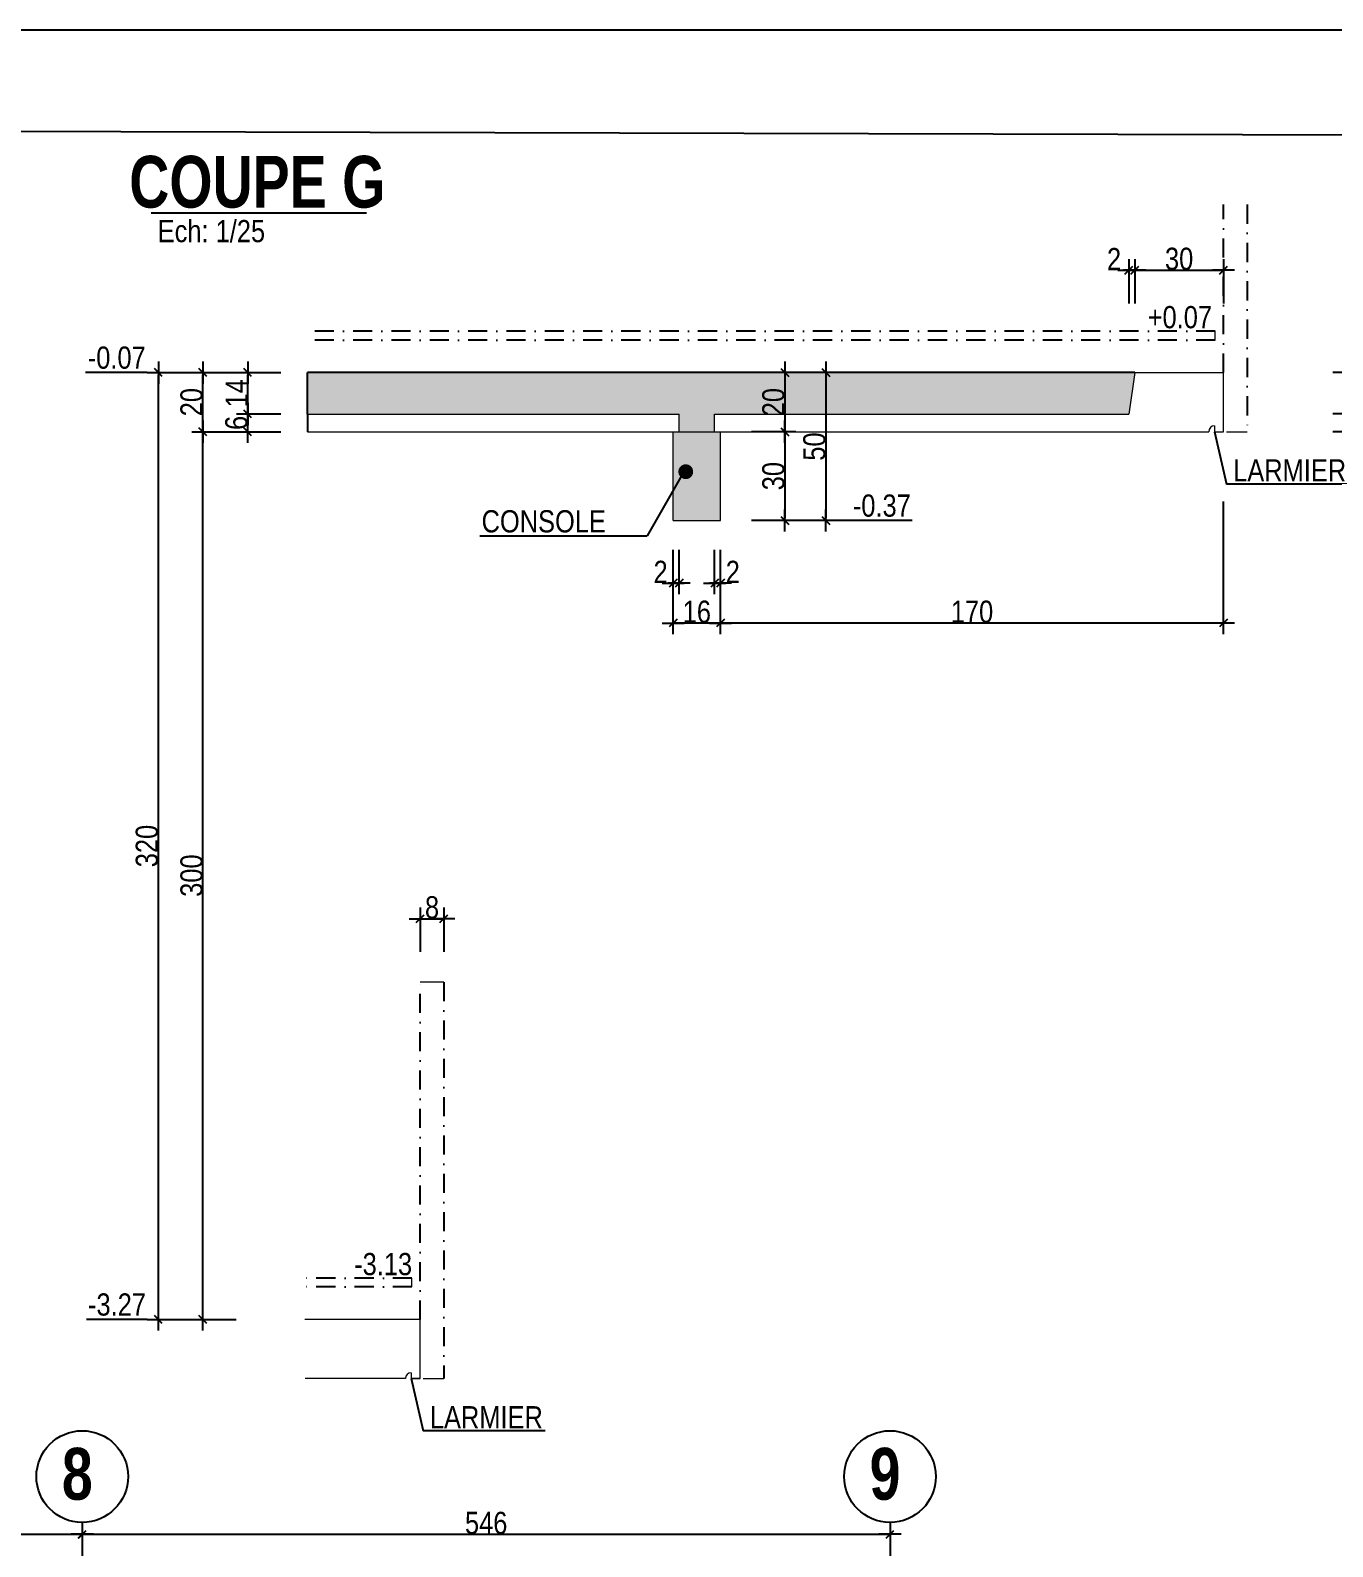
# Model space of a CAD drawing. Header units: centimetres. Extents: x 13865 to 22908, y -23237 to -19037.
# Drawn here: x 20890 to 21770, y -20062 to -19037 of the extents above; entities that cross this region are included whole.
import ezdxf
from ezdxf.enums import TextEntityAlignment as Align

# ---------------------------------------------------------------- set-up
doc = ezdxf.new("R2010")
doc.units = ezdxf.units.CM
doc.header["$LTSCALE"] = 25.4
doc.header["$PDMODE"] = 1
doc.header["$PDSIZE"] = -2
doc.linetypes.add('TIRETPTX2', pattern=[50.8, 25.4, -12.7, 0, -12.7])
for name, color, linetype in [('01_cote_gen', 4, 'Continuous'), ('01_linteaux', 2, 'Continuous'), ('01_poch_BN', 9, 'Continuous'), ('01_texte', 230, 'Continuous'), ('AA_COTES', 2, 'Continuous')]:
    doc.layers.add(name, color=color, linetype=linetype)
doc.layers.add('01_murs_coup', color=5, linetype='Continuous', lineweight=60)
doc.layers.add('01_tram_axes', color=2, linetype='TIRETPTX2', lineweight=9)
doc.styles.add('ARIAL NA', font='ARIALN.TTF')
doc.styles.add('impact', font='impact.ttf')
doc.styles.add('STYLE2', font='ARIALN.TTF')
doc.dimstyles.new('JB25', dxfattribs={"dimscale": 0.1, "dimtxt": 150, "dimasz": 15, "dimexe": 0.1, "dimexo": 0.1, "dimgap": 0.09, "dimtad": 1, "dimdec": 1, "dimlfac": 0.5, "dimdsep": 46, "dimtxsty": 'STYLE2', "dimblk1": 'BOND_G', "dimblk2": 'BOND_D', "dimsah": 1, "dimcen": 1.5, "dimdle": 0.01, "dimse1": 1, "dimse2": 1, "dimclrd": 4, "dimclre": 2, "dimclrt": 6, "dimazin": 2, "dimtfac": 2.333333, "dimtdec": 1, "dimtix": 1, "dimtmove": 2, "dimatfit": 3, "dimldrblk": 'BOND_G', "dimfxl": 1, "dimtolj": 1, "dimtzin": 0, "dimarcsym": 0})
doc.dimstyles.new('JB50', dxfattribs={"dimscale": 0.1, "dimtxt": 150, "dimasz": 15, "dimexe": 0.1, "dimexo": 0.1, "dimgap": 0.09, "dimtad": 1, "dimdec": 1, "dimdsep": 46, "dimtxsty": 'STYLE2', "dimblk1": 'BOND_G', "dimblk2": 'BOND_D', "dimsah": 1, "dimcen": 1.5, "dimdle": 0.01, "dimse1": 1, "dimse2": 1, "dimclrd": 4, "dimclre": 2, "dimclrt": 6, "dimazin": 2, "dimtfac": 2.333333, "dimtdec": 1, "dimtix": 1, "dimtmove": 2, "dimatfit": 3, "dimldrblk": 'BOND_G', "dimfxl": 1, "dimtolj": 1, "dimtzin": 0, "dimarcsym": 0})

# ---------------------------------------------------------------- blocks, each defined once
blk = doc.blocks.new('BOND_G')
at = {"layer": 'AA_COTES', "color": 0}
for p, q in [((0, -5), (0, 15)), ((5, 0), (-5, 0)), ((1.77, 1.77), (-1.77, -1.77))]:
    blk.add_line(p, q, dxfattribs=at)
blk = doc.blocks.new('BOND_D')
at = {"layer": 'AA_COTES', "color": 0}
for p, q in [((5, 0), (-5, 0)), ((-1.77, -1.77), (1.77, 1.77)), ((0, 5), (0, -15))]:
    blk.add_line(p, q, dxfattribs=at)
blk = doc.blocks.new('*D544')
at = {"layer": '01_cote_gen', "color": 4, "lineweight": -2, "ltscale": 2, "transparency": 16777216}
blk.add_line((21355, -19437.5), (21326, -19437.5), dxfattribs=at)
at = {"layer": 'Defpoints', "color": 0, "ltscale": 2, "transparency": 16777216}
for p in [(21324.5, -19368.2), (21356.5, -19368.2), (21324.5, -19437.5)]:
    blk.add_point(p, dxfattribs=at)
at = {"layer": '01_cote_gen', "color": 4, "lineweight": -2, "ltscale": 2, "transparency": 16777216, "xscale": 1.5, "yscale": 1.5, "zscale": 1.5, "rotation": 180}
blk.add_blockref('BOND_D', (21324.5, -19437.5), dxfattribs=at)
at = {"layer": '01_cote_gen', "color": 4, "lineweight": -2, "ltscale": 2, "transparency": 16777216, "xscale": 1.5, "yscale": 1.5, "zscale": 1.5}
blk.add_blockref('BOND_G', (21356.5, -19437.5), dxfattribs=at)
at = {"layer": '01_cote_gen', "color": 6, "lineweight": 0, "ltscale": 2, "transparency": 16777216, "insert": (21340.5, -19429.9), "char_height": 15, "attachment_point": 5, "style": 'STYLE2'}
blk.add_mtext('\\A1;16', dxfattribs=at)
blk = doc.blocks.new('*D545')
at = {"layer": '01_cote_gen', "color": 4, "lineweight": -2, "ltscale": 2, "transparency": 16777216}
blk.add_line((21355, -19410.5), (21354, -19410.5), dxfattribs=at)
at = {"layer": 'Defpoints', "color": 0, "ltscale": 2, "transparency": 16777216}
for p in [(21352.5, -19308.2), (21356.5, -19308.2), (21352.5, -19410.5)]:
    blk.add_point(p, dxfattribs=at)
at = {"layer": '01_cote_gen', "color": 4, "lineweight": -2, "ltscale": 2, "transparency": 16777216, "xscale": 1.5, "yscale": 1.5, "zscale": 1.5, "rotation": 180}
blk.add_blockref('BOND_D', (21352.5, -19410.5), dxfattribs=at)
at = {"layer": '01_cote_gen', "color": 4, "lineweight": -2, "ltscale": 2, "transparency": 16777216, "xscale": 1.5, "yscale": 1.5, "zscale": 1.5}
blk.add_blockref('BOND_G', (21356.5, -19410.5), dxfattribs=at)
at = {"layer": '01_cote_gen', "color": 6, "lineweight": 0, "ltscale": 2, "transparency": 16777216, "insert": (21364.8, -19402.9), "char_height": 15, "attachment_point": 5, "style": 'STYLE2'}
blk.add_mtext('\\A1;2', dxfattribs=at)
blk = doc.blocks.new('*D546')
at = {"layer": '01_cote_gen', "color": 4, "lineweight": -2, "ltscale": 2, "transparency": 16777216}
blk.add_line((21327, -19410.5), (21326, -19410.5), dxfattribs=at)
at = {"layer": 'Defpoints', "color": 0, "ltscale": 2, "transparency": 16777216}
for p in [(21324.5, -19308.2), (21328.5, -19308.2), (21324.5, -19410.5)]:
    blk.add_point(p, dxfattribs=at)
at = {"layer": '01_cote_gen', "color": 4, "lineweight": -2, "ltscale": 2, "transparency": 16777216, "xscale": 1.5, "yscale": 1.5, "zscale": 1.5, "rotation": 180}
blk.add_blockref('BOND_D', (21324.5, -19410.5), dxfattribs=at)
at = {"layer": '01_cote_gen', "color": 4, "lineweight": -2, "ltscale": 2, "transparency": 16777216, "xscale": 1.5, "yscale": 1.5, "zscale": 1.5}
blk.add_blockref('BOND_G', (21328.5, -19410.5), dxfattribs=at)
at = {"layer": '01_cote_gen', "color": 6, "lineweight": 0, "ltscale": 2, "transparency": 16777216, "insert": (21316, -19402.9), "char_height": 15, "attachment_point": 5, "style": 'STYLE2'}
blk.add_mtext('\\A1;2', dxfattribs=at)
blk = doc.blocks.new('*D547')
at = {"layer": '01_cote_gen', "color": 4, "lineweight": -2, "ltscale": 2, "transparency": 16777216}
blk.add_line((21695, -19437.5), (21358, -19437.5), dxfattribs=at)
at = {"layer": 'Defpoints', "color": 0, "ltscale": 2, "transparency": 16777216}
for p in [(21696.5, -19308.2), (21356.5, -19331), (21356.5, -19437.5)]:
    blk.add_point(p, dxfattribs=at)
at = {"layer": '01_cote_gen', "color": 4, "lineweight": -2, "ltscale": 2, "transparency": 16777216, "xscale": 1.5, "yscale": 1.5, "zscale": 1.5, "rotation": 180}
blk.add_blockref('BOND_D', (21356.5, -19437.5), dxfattribs=at)
at = {"layer": '01_cote_gen', "color": 4, "lineweight": -2, "ltscale": 2, "transparency": 16777216, "xscale": 1.5, "yscale": 1.5, "zscale": 1.5}
blk.add_blockref('BOND_G', (21696.5, -19437.5), dxfattribs=at)
at = {"layer": '01_cote_gen', "color": 6, "lineweight": 0, "ltscale": 2, "transparency": 16777216, "insert": (21526.5, -19429.9), "char_height": 15, "attachment_point": 5, "style": 'STYLE2'}
blk.add_mtext('\\A1;170', dxfattribs=at)
blk = doc.blocks.new('*D534')
at = {"layer": '01_cote_gen', "color": 4, "lineweight": -2, "ltscale": 2, "transparency": 16777216}
blk.add_line((21638, -19199), (21695, -19199), dxfattribs=at)
at = {"layer": 'Defpoints', "color": 0, "ltscale": 2, "transparency": 16777216}
for p in [(21696.5, -19199), (21636.5, -19246.7), (21696.5, -19246.7)]:
    blk.add_point(p, dxfattribs=at)
at = {"layer": '01_cote_gen', "color": 4, "lineweight": -2, "ltscale": 2, "transparency": 16777216, "xscale": 1.5, "yscale": 1.5, "zscale": 1.5, "rotation": 180}
blk.add_blockref('BOND_G', (21636.5, -19199), dxfattribs=at)
at = {"layer": '01_cote_gen', "color": 4, "lineweight": -2, "ltscale": 2, "transparency": 16777216, "xscale": 1.5, "yscale": 1.5, "zscale": 1.5}
blk.add_blockref('BOND_D', (21696.5, -19199), dxfattribs=at)
at = {"layer": '01_cote_gen', "color": 6, "lineweight": 0, "ltscale": 2, "transparency": 16777216, "insert": (21666.5, -19191.4), "char_height": 15, "attachment_point": 5, "style": 'STYLE2'}
blk.add_mtext('\\A1;30', dxfattribs=at)
blk = doc.blocks.new('*D535')
at = {"layer": '01_cote_gen', "color": 4, "lineweight": -2, "ltscale": 2, "transparency": 16777216}
blk.add_line((21634, -19199), (21635, -19199), dxfattribs=at)
at = {"layer": 'Defpoints', "color": 0, "ltscale": 2, "transparency": 16777216}
for p in [(21636.5, -19199), (21636.5, -19246.7), (21632.5, -19274.7)]:
    blk.add_point(p, dxfattribs=at)
at = {"layer": '01_cote_gen', "color": 4, "lineweight": -2, "ltscale": 2, "transparency": 16777216, "xscale": 1.5, "yscale": 1.5, "zscale": 1.5, "rotation": 180}
blk.add_blockref('BOND_G', (21632.5, -19199), dxfattribs=at)
at = {"layer": '01_cote_gen', "color": 4, "lineweight": -2, "ltscale": 2, "transparency": 16777216, "xscale": 1.5, "yscale": 1.5, "zscale": 1.5}
blk.add_blockref('BOND_D', (21636.5, -19199), dxfattribs=at)
at = {"layer": '01_cote_gen', "color": 6, "lineweight": 0, "ltscale": 2, "transparency": 16777216, "insert": (21622.5, -19191.5), "char_height": 15, "attachment_point": 5, "style": 'STYLE2'}
blk.add_mtext('\\A1;2', dxfattribs=at)
blk = doc.blocks.new('*D536')
at = {"layer": '01_cote_gen', "color": 4, "lineweight": -2, "ltscale": 2, "transparency": 16777216}
blk.add_line((21823.6, -19269.7), (21823.6, -19306.7), dxfattribs=at)
at = {"layer": 'Defpoints', "color": 0, "ltscale": 2, "transparency": 16777216}
for p in [(21744.2, -19268.2), (21744.2, -19308.2), (21823.6, -19308.2)]:
    blk.add_point(p, dxfattribs=at)
at = {"layer": '01_cote_gen', "color": 4, "lineweight": -2, "ltscale": 2, "transparency": 16777216, "xscale": 1.5, "yscale": 1.5, "zscale": 1.5}
for name, p, rotation in [('BOND_G', (21823.6, -19268.2), 90), ('BOND_D', (21823.6, -19308.2), 270)]:
    blk.add_blockref(name, p, dxfattribs=dict(at, rotation=rotation))
at = {"layer": '01_cote_gen', "color": 6, "lineweight": 0, "ltscale": 2, "transparency": 16777216, "insert": (21815.9, -19288.2), "char_height": 15, "attachment_point": 5, "rotation": 90, "style": 'STYLE2'}
blk.add_mtext('\\A1;20', dxfattribs=at)
blk = doc.blocks.new('*D537')
at = {"layer": '01_cote_gen', "color": 4, "lineweight": -2, "ltscale": 2, "transparency": 16777216}
blk.add_line((21793, -19269.7), (21793, -19294.7), dxfattribs=at)
at = {"layer": 'Defpoints', "color": 0, "ltscale": 2, "transparency": 16777216}
for p in [(21744.2, -19268.2), (21680.2, -19296.2), (21793, -19296.2)]:
    blk.add_point(p, dxfattribs=at)
at = {"layer": '01_cote_gen', "color": 4, "lineweight": -2, "ltscale": 2, "transparency": 16777216, "xscale": 1.5, "yscale": 1.5, "zscale": 1.5}
for name, p, rotation in [('BOND_G', (21793, -19268.2), 90), ('BOND_D', (21793, -19296.2), 270)]:
    blk.add_blockref(name, p, dxfattribs=dict(at, rotation=rotation))
at = {"layer": '01_cote_gen', "color": 6, "lineweight": 0, "ltscale": 2, "transparency": 16777216, "insert": (21785.4, -19282.2), "char_height": 15, "attachment_point": 5, "rotation": 90, "style": 'STYLE2'}
blk.add_mtext('\\A1;14', dxfattribs=at)
blk = doc.blocks.new('*D538')
at = {"layer": '01_cote_gen', "color": 4, "lineweight": -2, "ltscale": 2, "transparency": 16777216}
blk.add_line((21793, -19297.7), (21793, -19306.7), dxfattribs=at)
at = {"layer": 'Defpoints', "color": 0, "ltscale": 2, "transparency": 16777216}
for p in [(21680.2, -19296.2), (21680.2, -19308.2), (21793, -19308.2)]:
    blk.add_point(p, dxfattribs=at)
at = {"layer": '01_cote_gen', "color": 4, "lineweight": -2, "ltscale": 2, "transparency": 16777216, "xscale": 1.5, "yscale": 1.5, "zscale": 1.5}
for name, p, rotation in [('BOND_G', (21793, -19296.2), 90), ('BOND_D', (21793, -19308.2), 270)]:
    blk.add_blockref(name, p, dxfattribs=dict(at, rotation=rotation))
at = {"layer": '01_cote_gen', "color": 6, "lineweight": 0, "ltscale": 2, "transparency": 16777216, "insert": (21785.3, -19302.2), "char_height": 15, "attachment_point": 5, "rotation": 90, "style": 'STYLE2'}
blk.add_mtext('\\A1;6', dxfattribs=at)
blk = doc.blocks.new('*D539')
at = {"layer": '01_cote_gen', "color": 4, "lineweight": -2, "ltscale": 2, "transparency": 16777216}
blk.add_line((21036.9, -19306.7), (21036.9, -19297.7), dxfattribs=at)
at = {"layer": 'Defpoints', "color": 0, "ltscale": 2, "transparency": 16777216}
for p in [(21036.9, -19296.2), (21059.8, -19296.2), (21059.8, -19308.2)]:
    blk.add_point(p, dxfattribs=at)
at = {"layer": '01_cote_gen', "color": 4, "lineweight": -2, "ltscale": 2, "transparency": 16777216, "xscale": 1.5, "yscale": 1.5, "zscale": 1.5}
for name, p, rotation in [('BOND_D', (21036.9, -19296.2), 90), ('BOND_G', (21036.9, -19308.2), 270)]:
    blk.add_blockref(name, p, dxfattribs=dict(at, rotation=rotation))
at = {"layer": '01_cote_gen', "color": 6, "lineweight": 0, "ltscale": 2, "transparency": 16777216, "insert": (21029.3, -19302.2), "char_height": 15, "attachment_point": 5, "rotation": 90, "style": 'STYLE2'}
blk.add_mtext('\\A1;6', dxfattribs=at)
blk = doc.blocks.new('*D540')
at = {"layer": '01_cote_gen', "color": 4, "lineweight": -2, "ltscale": 2, "transparency": 16777216}
blk.add_line((21036.9, -19294.7), (21036.9, -19269.7), dxfattribs=at)
at = {"layer": 'Defpoints', "color": 0, "ltscale": 2, "transparency": 16777216}
for p in [(21036.9, -19268.2), (21061.8, -19268.2), (21052, -19296.2)]:
    blk.add_point(p, dxfattribs=at)
at = {"layer": '01_cote_gen', "color": 4, "lineweight": -2, "ltscale": 2, "transparency": 16777216, "xscale": 1.5, "yscale": 1.5, "zscale": 1.5}
for name, p, rotation in [('BOND_D', (21036.9, -19268.2), 90), ('BOND_G', (21036.9, -19296.2), 270)]:
    blk.add_blockref(name, p, dxfattribs=dict(at, rotation=rotation))
at = {"layer": '01_cote_gen', "color": 6, "lineweight": 0, "ltscale": 2, "transparency": 16777216, "insert": (21029.4, -19282.2), "char_height": 15, "attachment_point": 5, "rotation": 90, "style": 'STYLE2'}
blk.add_mtext('\\A1;14', dxfattribs=at)
blk = doc.blocks.new('*D541')
at = {"layer": '01_cote_gen', "color": 4, "lineweight": -2, "ltscale": 2, "transparency": 16777216}
blk.add_line((21006.6, -19306.7), (21006.6, -19269.7), dxfattribs=at)
at = {"layer": 'Defpoints', "color": 0, "ltscale": 2, "transparency": 16777216}
for p in [(21006.6, -19268.2), (21059.4, -19268.2), (21059.4, -19308.2)]:
    blk.add_point(p, dxfattribs=at)
at = {"layer": '01_cote_gen', "color": 4, "lineweight": -2, "ltscale": 2, "transparency": 16777216, "xscale": 1.5, "yscale": 1.5, "zscale": 1.5}
for name, p, rotation in [('BOND_D', (21006.6, -19268.2), 90), ('BOND_G', (21006.6, -19308.2), 270)]:
    blk.add_blockref(name, p, dxfattribs=dict(at, rotation=rotation))
at = {"layer": '01_cote_gen', "color": 6, "lineweight": 0, "ltscale": 2, "transparency": 16777216, "insert": (20999, -19288.2), "char_height": 15, "attachment_point": 5, "rotation": 90, "style": 'STYLE2'}
blk.add_mtext('\\A1;20', dxfattribs=at)
blk = doc.blocks.new('*D542')
at = {"layer": '01_cote_gen', "color": 4, "lineweight": -2, "ltscale": 2, "transparency": 16777216}
blk.add_line((21006.6, -19906.7), (21006.6, -19309.7), dxfattribs=at)
at = {"layer": 'Defpoints', "color": 0, "ltscale": 2, "transparency": 16777216}
for p in [(21006.6, -19308.2), (21014.1, -19308.2), (21029.1, -19908.2)]:
    blk.add_point(p, dxfattribs=at)
at = {"layer": '01_cote_gen', "color": 4, "lineweight": -2, "ltscale": 2, "transparency": 16777216, "xscale": 1.5, "yscale": 1.5, "zscale": 1.5}
for name, p, rotation in [('BOND_D', (21006.6, -19308.2), 90), ('BOND_G', (21006.6, -19908.2), 270)]:
    blk.add_blockref(name, p, dxfattribs=dict(at, rotation=rotation))
at = {"layer": '01_cote_gen', "color": 6, "lineweight": 0, "ltscale": 2, "transparency": 16777216, "insert": (20999, -19608.2), "char_height": 15, "attachment_point": 5, "rotation": 90, "style": 'STYLE2'}
blk.add_mtext('\\A1;300', dxfattribs=at)
blk = doc.blocks.new('*D543')
at = {"layer": '01_cote_gen', "color": 4, "lineweight": -2, "ltscale": 2, "transparency": 16777216}
blk.add_line((20976.5, -19906.7), (20976.5, -19269.7), dxfattribs=at)
at = {"layer": 'Defpoints', "color": 0, "ltscale": 2, "transparency": 16777216}
for p in [(20976.5, -19268.2), (21029.1, -19268.2), (21029.1, -19908.2)]:
    blk.add_point(p, dxfattribs=at)
at = {"layer": '01_cote_gen', "color": 4, "lineweight": -2, "ltscale": 2, "transparency": 16777216, "xscale": 1.5, "yscale": 1.5, "zscale": 1.5}
for name, p, rotation in [('BOND_D', (20976.5, -19268.2), 90), ('BOND_G', (20976.5, -19908.2), 270)]:
    blk.add_blockref(name, p, dxfattribs=dict(at, rotation=rotation))
at = {"layer": '01_cote_gen', "color": 6, "lineweight": 0, "ltscale": 2, "transparency": 16777216, "insert": (20968.8, -19588.2), "char_height": 15, "attachment_point": 5, "rotation": 90, "style": 'STYLE2'}
blk.add_mtext('\\A1;320', dxfattribs=at)
blk = doc.blocks.new('*D548')
at = {"layer": '01_cote_gen', "color": 4, "lineweight": -2, "ltscale": 2, "transparency": 16777216}
blk.add_line((21155, -19637.3), (21168, -19637.3), dxfattribs=at)
at = {"layer": 'Defpoints', "color": 0, "ltscale": 2, "transparency": 16777216}
for p in [(21169.5, -19637.3), (21153.5, -19711.6), (21169.5, -19711.6)]:
    blk.add_point(p, dxfattribs=at)
at = {"layer": '01_cote_gen', "color": 4, "lineweight": -2, "ltscale": 2, "transparency": 16777216, "xscale": 1.5, "yscale": 1.5, "zscale": 1.5, "rotation": 180}
blk.add_blockref('BOND_G', (21153.5, -19637.3), dxfattribs=at)
at = {"layer": '01_cote_gen', "color": 4, "lineweight": -2, "ltscale": 2, "transparency": 16777216, "xscale": 1.5, "yscale": 1.5, "zscale": 1.5}
blk.add_blockref('BOND_D', (21169.5, -19637.3), dxfattribs=at)
at = {"layer": '01_cote_gen', "color": 6, "lineweight": 0, "ltscale": 2, "transparency": 16777216, "insert": (21161.5, -19629.7), "char_height": 15, "attachment_point": 5, "style": 'STYLE2'}
blk.add_mtext('\\A1;8', dxfattribs=at)
blk = doc.blocks.new('*D549')
at = {"layer": '01_cote_gen', "color": 4, "lineweight": -2, "transparency": 16777216}
blk.add_line((21400, -19269.7), (21400, -19306.7), dxfattribs=at)
at = {"layer": 'Defpoints', "color": 0, "transparency": 16777216}
for p in [(21363.8, -19268.2), (21363.8, -19308.2), (21400, -19308.2)]:
    blk.add_point(p, dxfattribs=at)
at = {"layer": '01_cote_gen', "color": 4, "lineweight": -2, "transparency": 16777216, "xscale": 1.5, "yscale": 1.5, "zscale": 1.5}
for name, p, rotation in [('BOND_G', (21400, -19268.2), 90), ('BOND_D', (21400, -19308.2), 270)]:
    blk.add_blockref(name, p, dxfattribs=dict(at, rotation=rotation))
at = {"layer": '01_cote_gen', "color": 6, "transparency": 16777216, "insert": (21392.3, -19288.2), "char_height": 15, "attachment_point": 5, "rotation": 90, "style": 'STYLE2'}
blk.add_mtext('\\A1;20', dxfattribs=at)
blk = doc.blocks.new('*D550')
at = {"layer": '01_cote_gen', "color": 4, "lineweight": -2, "transparency": 16777216}
blk.add_line((21400, -19309.7), (21400, -19366.7), dxfattribs=at)
at = {"layer": 'Defpoints', "color": 0, "transparency": 16777216}
for p in [(21377.5, -19308.2), (21356.5, -19368.2), (21400, -19368.2)]:
    blk.add_point(p, dxfattribs=at)
at = {"layer": '01_cote_gen', "color": 4, "lineweight": -2, "transparency": 16777216, "xscale": 1.5, "yscale": 1.5, "zscale": 1.5}
for name, p, rotation in [('BOND_G', (21400, -19308.2), 90), ('BOND_D', (21400, -19368.2), 270)]:
    blk.add_blockref(name, p, dxfattribs=dict(at, rotation=rotation))
at = {"layer": '01_cote_gen', "color": 6, "transparency": 16777216, "insert": (21392.3, -19338.2), "char_height": 15, "attachment_point": 5, "rotation": 90, "style": 'STYLE2'}
blk.add_mtext('\\A1;30', dxfattribs=at)
blk = doc.blocks.new('*D551')
at = {"layer": '01_cote_gen', "color": 4, "lineweight": -2, "transparency": 16777216}
blk.add_line((21427.7, -19269.7), (21427.7, -19366.7), dxfattribs=at)
at = {"layer": 'Defpoints', "color": 0, "transparency": 16777216}
for p in [(21419.7, -19268.2), (21407.5, -19368.2), (21427.7, -19368.2)]:
    blk.add_point(p, dxfattribs=at)
at = {"layer": '01_cote_gen', "color": 4, "lineweight": -2, "transparency": 16777216, "xscale": 1.5, "yscale": 1.5, "zscale": 1.5}
for name, p, rotation in [('BOND_G', (21427.7, -19268.2), 90), ('BOND_D', (21427.7, -19368.2), 270)]:
    blk.add_blockref(name, p, dxfattribs=dict(at, rotation=rotation))
at = {"layer": '01_cote_gen', "color": 6, "transparency": 16777216, "insert": (21420, -19318.2), "char_height": 15, "attachment_point": 5, "rotation": 90, "style": 'STYLE2'}
blk.add_mtext('\\A1;50', dxfattribs=at)
blk = doc.blocks.new('*D813')
at = {"layer": '01_cote_gen', "color": 4, "lineweight": -2, "transparency": 16777216}
blk.add_line((20926.5, -20053.4), (21469.6, -20053.4), dxfattribs=at)
at = {"layer": 'Defpoints', "color": 0, "transparency": 16777216}
for p in [(21471.1, -20053.4), (20925, -20075.9), (21471.1, -20082.7)]:
    blk.add_point(p, dxfattribs=at)
at = {"layer": '01_cote_gen', "color": 4, "lineweight": -2, "transparency": 16777216, "xscale": 1.5, "yscale": 1.5, "zscale": 1.5, "rotation": 180}
blk.add_blockref('BOND_G', (20925, -20053.4), dxfattribs=at)
at = {"layer": '01_cote_gen', "color": 4, "lineweight": -2, "transparency": 16777216, "xscale": 1.5, "yscale": 1.5, "zscale": 1.5}
blk.add_blockref('BOND_D', (21471.1, -20053.4), dxfattribs=at)
at = {"layer": '01_cote_gen', "color": 6, "transparency": 16777216, "insert": (21198.1, -20045.8), "char_height": 15, "attachment_point": 5, "style": 'STYLE2'}
blk.add_mtext('\\A1;546', dxfattribs=at)
blk = doc.blocks.new('*D817')
at = {"layer": '01_cote_gen', "color": 4, "lineweight": -2, "transparency": 16777216}
blk.add_line((20647, -20053.4), (20923.6, -20053.4), dxfattribs=at)
at = {"layer": 'Defpoints', "color": 0, "transparency": 16777216}
for p in [(20925.1, -20053.4), (20645.5, -20065.5), (20925.1, -20065.5)]:
    blk.add_point(p, dxfattribs=at)
at = {"layer": '01_cote_gen', "color": 4, "lineweight": -2, "transparency": 16777216, "xscale": 1.5, "yscale": 1.5, "zscale": 1.5, "rotation": 180}
blk.add_blockref('BOND_G', (20645.5, -20053.4), dxfattribs=at)
at = {"layer": '01_cote_gen', "color": 4, "lineweight": -2, "transparency": 16777216, "xscale": 1.5, "yscale": 1.5, "zscale": 1.5}
blk.add_blockref('BOND_D', (20925.1, -20053.4), dxfattribs=at)
at = {"layer": '01_cote_gen', "color": 6, "transparency": 16777216, "insert": (20785.3, -20045.8), "char_height": 15, "attachment_point": 5, "style": 'STYLE2'}
blk.add_mtext('\\A1;279.5', dxfattribs=at)

msp = doc.modelspace()

# ---------------------------------------------------------------- hatches: boundary and pattern name
at = {"layer": '01_poch_BN'}
h = msp.add_hatch(color=256, dxfattribs=at)
h.dxf.hatch_style = 1
h.paths.add_polyline_path([(21636.48, -19268.22), (21077.38, -19268.22), (21077.38, -19296.22), (21328.48, -19296.22), (21328.48, -19308.22), (21352.48, -19308.22), (21352.48, -19296.22), (21632.48, -19296.22)])
h.paths.add_polyline_path([(21356.48, -19308.22), (21324.48, -19308.22), (21324.48, -19368.22), (21356.48, -19368.22)])

# ---------------------------------------------------------------- linework, layer by layer
at = {"layer": '01_cote_gen'}
msp.add_line((22907.91, -19036.88), (14000.35, -19036.88), dxfattribs=at)
at = {"layer": '01_linteaux', "linetype": 'TIRETPTX2', "ltscale": 0.02}
for p, q in [((21696.48, -19268.22), (21696.48, -19154.7)), ((21712.48, -19154.7), (21712.48, -19308.22)), ((21690.95, -19240.22), (21078.11, -19240.22)), ((21690.95, -19246.22), (21078.11, -19246.22)), ((21153.48, -19908.18), (21153.48, -19680.18)), ((21169.48, -19680.18), (21169.48, -19948.18)), ((21147.95, -19880.18), (21075.47, -19880.18)), ((21147.95, -19886.18), (21075.47, -19886.18))]:
    msp.add_line(p, q, dxfattribs=at)
at = {"layer": '01_linteaux', "lineweight": 0}
msp.add_line((21636.48, -19268.22), (21077.38, -19268.22), dxfattribs=at)
at = {"layer": '01_murs_coup', "linetype": 'Continuous', "lineweight": 0}
for p, q in [((21636.48, -19268.22), (21632.48, -19296.22)), ((21636.48, -19268.22), (21696.48, -19268.22)), ((21696.48, -19308.22), (21696.48, -19268.22)), ((21077.38, -19296.22), (21328.48, -19296.22)), ((21328.48, -19308.22), (21328.48, -19296.22)), ((21352.48, -19296.22), (21632.48, -19296.22)), ((21352.48, -19308.22), (21352.48, -19296.22)), ((21077.38, -19308.22), (21686.48, -19308.22)), ((21324.48, -19368.22), (21324.48, -19308.22)), ((21356.48, -19368.22), (21356.48, -19308.22)), ((21690.48, -19304.22), (21690.48, -19308.22)), ((21690.48, -19308.22), (21696.48, -19308.22)), ((21324.48, -19368.22), (21356.48, -19368.22)), ((21153.48, -19908.18), (21075.48, -19908.18)), ((21153.48, -19948.18), (21153.48, -19908.18)), ((21143.48, -19948.18), (21075.72, -19948.18)), ((21147.48, -19944.18), (21147.48, -19948.18)), ((21153.48, -19948.18), (21147.48, -19948.18)), ((21147.48, -19948.18), (21153.48, -19948.18))]:
    msp.add_line(p, q, dxfattribs=at)
for centre in [(21690.48, -19308.22), (21147.48, -19948.18)]:
    msp.add_arc(centre, 4, 90, 180, dxfattribs=at)
at = {"layer": '01_poch_BN', "ltscale": 0.1}
for q in [(21077.38, -19268.22), (21077.38, -19308.22)]:
    msp.add_line((21077.38, -19296.22), q, dxfattribs=at)
at = {"layer": '01_poch_BN'}
msp.add_line((21636.48, -19268.22), (21077.38, -19268.22), dxfattribs=at)
at = {"layer": '01_texte'}
for p, q in [((22857.91, -19110.66), (14050.35, -19086.45)), ((20971.58, -19160.31), (21117.18, -19160.31)), ((20968.96, -19268.22), (20927.28, -19268.22)), ((21690.48, -19308.22), (21698.45, -19343.52)), ((21333.01, -19332.7), (21306.81, -19378.5)), ((21780.96, -19343.52), (21698.45, -19343.52)), ((21696.48, -19415.04), (21696.48, -19355.38)), ((21486.11, -19368.22), (21435.2, -19368.22)), ((21193.83, -19378.5), (21306.81, -19378.5)), ((20968.96, -19908.19), (20927.93, -19908.19)), ((21147.48, -19948.18), (21155.45, -19983.48)), ((21237.96, -19983.48), (21155.45, -19983.48))]:
    msp.add_line(p, q, dxfattribs=at)
at = {"layer": '01_texte', "const_width": 5}
msp.add_lwpolyline([(21330.51, -19335.2, 1), (21335.51, -19335.2, 1)], format="xyb", close=True, dxfattribs=at)
at = {"layer": '01_texte'}
for centre in [(20925.05, -20014.38), (21471.05, -20014.38)]:
    msp.add_circle(centre, 30.98, dxfattribs=at)
at = {"layer": '01_tram_axes', "ltscale": 0.5}
for p, q in [((21690.95, -19246.22), (21690.95, -19240.22)), ((21698.48, -19308.22), (21712.48, -19308.22)), ((21169.48, -19680.18), (21153.48, -19680.18)), ((21147.95, -19886.18), (21147.95, -19880.18)), ((21155.48, -19948.18), (21169.48, -19948.18))]:
    msp.add_line(p, q, dxfattribs=at)

# ---------------------------------------------------------------- texts
at = {"layer": '01_texte', "style": 'impact'}
msp.add_text('COUPE G', height=35, dxfattribs=at).set_placement((21043.39, -19139.21), align=Align.MIDDLE)
at = {"layer": '01_texte'}
for s, style, p in [('Ech: 1/25', 'STYLE2', (20976.06, -19180.09)), ('+0.07', 'ARIAL NA', (21645.25, -19238.25)), ('-0.07', 'ARIAL NA', (20928.8, -19265.6)), ('LARMIER', 'ARIAL NA', (21703.04, -19341.82)), ('-0.37', 'ARIAL NA', (21445.95, -19365.6)), ('CONSOLE', 'STYLE2', (21195, -19376.22)), ('-3.13', 'ARIAL NA', (21108.88, -19878.25)), ('-3.27', 'ARIAL NA', (20928.96, -19905.57)), ('LARMIER', 'ARIAL NA', (21160.04, -19981.78))]:
    msp.add_text(s, height=15, dxfattribs=dict(at, style=style)).set_placement(p)
at = {"layer": '01_texte', "style": 'impact'}
for s, p in [('8', (20921.72, -20012.5)), ('9', (21467.72, -20012.5))]:
    msp.add_text(s, height=35, dxfattribs=at).set_placement(p, align=Align.MIDDLE_CENTER)

# ---------------------------------------------------------------- dimensions: what is measured, and where the dimension line sits
at = {"layer": '01_cote_gen', "lineweight": 0, "ltscale": 2}
for base, p1, p2, picture, middle in [((21636.48, -19199.02), (21632.48, -19274.67), (21636.48, -19246.67), '*D535', (21622.52, -19191.48)), ((21324.48, -19410.46), (21328.48, -19308.22), (21324.48, -19308.22), '*D546', (21316.02, -19402.92)), ((21352.48, -19410.46), (21356.48, -19308.22), (21352.48, -19308.22), '*D545', (21364.79, -19402.92))]:
    dim = msp.add_linear_dim(base=base, p1=p1, p2=p2, dimstyle='JB25', dxfattribs=at)
    dim.commit()
    dim.dimension.update_dxf_attribs({"geometry": picture, "text_midpoint": middle, "dimtype": 160})
for base, p1, p2, picture, middle in [((21696.48, -19199.02), (21636.48, -19246.67), (21696.48, -19246.67), '*D534', (21666.48, -19191.36)), ((21356.48, -19437.54), (21696.48, -19308.22), (21356.48, -19330.96), '*D547', (21526.48, -19429.87)), ((21324.48, -19437.54), (21356.48, -19368.22), (21324.48, -19368.22), '*D544', (21340.48, -19429.87)), ((21169.48, -19637.33), (21153.48, -19711.59), (21169.48, -19711.59), '*D548', (21161.48, -19629.66))]:
    dim = msp.add_linear_dim(base=base, p1=p1, p2=p2, dimstyle='JB25', dxfattribs=at)
    dim.commit()
    dim.dimension.update_dxf_attribs({"geometry": picture, "text_midpoint": middle})
for base, p1, p2, picture, middle in [((20976.46, -19268.22), (21029.15, -19908.18), (21029.15, -19268.22), '*D543', (20968.8, -19588.2)), ((21006.65, -19268.22), (21059.44, -19308.22), (21059.44, -19268.22), '*D541', (20998.98, -19288.22)), ((21036.94, -19268.22), (21051.95, -19296.22), (21061.81, -19268.22), '*D540', (21029.4, -19282.22)), ((21792.98, -19296.22), (21744.21, -19268.22), (21680.21, -19296.22), '*D537', (21785.44, -19282.22)), ((21823.59, -19308.22), (21744.21, -19268.22), (21744.21, -19308.22), '*D536', (21815.93, -19288.22)), ((21036.94, -19296.22), (21059.78, -19308.22), (21059.78, -19296.22), '*D539', (21029.28, -19302.22)), ((21792.98, -19308.22), (21680.21, -19296.22), (21680.21, -19308.22), '*D538', (21785.31, -19302.22)), ((21006.65, -19308.22), (21029.15, -19908.18), (21014.15, -19308.22), '*D542', (20998.98, -19608.2))]:
    dim = msp.add_linear_dim(base=base, p1=p1, p2=p2, angle=90, dimstyle='JB25', dxfattribs=at)
    dim.commit()
    dim.dimension.update_dxf_attribs({"geometry": picture, "text_midpoint": middle})
at = {"layer": '01_cote_gen'}
for base, p1, p2, picture, middle in [((21400, -19308.22), (21363.81, -19268.22), (21363.81, -19308.22), '*D549', (21392.33, -19288.22)), ((21427.7, -19368.22), (21419.66, -19268.22), (21407.5, -19368.22), '*D551', (21420.03, -19318.22)), ((21400, -19368.22), (21377.5, -19308.22), (21356.48, -19368.22), '*D550', (21392.33, -19338.22))]:
    dim = msp.add_linear_dim(base=base, p1=p1, p2=p2, angle=90, dimstyle='JB25', dxfattribs=at)
    dim.commit()
    dim.dimension.update_dxf_attribs({"geometry": picture, "text_midpoint": middle})
for base, p1, p2, picture, middle in [((20925.05, -20053.44), (20645.54, -20065.52), (20925.05, -20065.52), '*D817', (20785.29, -20045.78)), ((21471.05, -20053.44), (20925.05, -20075.94), (21471.05, -20082.66), '*D813', (21198.05, -20045.78))]:
    dim = msp.add_linear_dim(base=base, p1=p1, p2=p2, dimstyle='JB50', dxfattribs=at)
    dim.commit()
    dim.dimension.update_dxf_attribs({"geometry": picture, "text_midpoint": middle})

doc.saveas('drawing.dxf')
